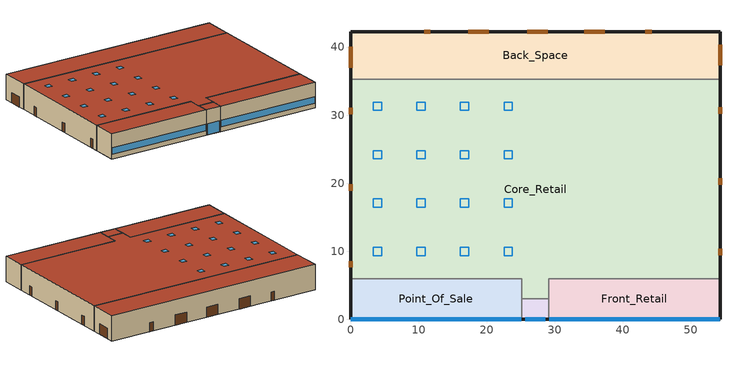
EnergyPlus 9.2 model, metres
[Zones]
Back_Space
 floor ground (Back_Space_Floor_Ffactor): 54.27,35.27 0,35.27 0,42.27 54.27,42.27 z0
 wall outside (nonres_ext_wall): 54.27,35.27 54.27,42.27 0,42.27 0,35.27 z0:6.1
 wall to Core_Retail (int_wall): 0,35.27 54.27,35.27 z0:6.1
 door (Swinging Door_con): 44.21,42.27 43.3,42.27 / 11.75,42.27 10.83,42.27 z0:2.13
 door (Overhead Door_con): 54.27,37.32 54.27,40.36 / 37.36,42.27 34.31,42.27 / 28.98,42.27 25.93,42.27 / 20.31,42.27 17.26,42.27 / 0,40.01 0,36.96 z0:2.44
 roof outside (nonres_roof): 0,35.27 54.27,35.27 54.27,42.27 0,42.27 z6.1
Core_Retail
 floor ground (Core_Retail_Floor_Ffactor): 25.14,3 25.14,6 0,6 0,35.27 54.27,35.27 54.27,6 29.14,6 29.14,3 z0
 wall outside (nonres_ext_wall): 0,35.27 0,6 / 54.27,6 54.27,35.27 z0:6.1
 wall to Front_Retail (int_wall): 29.14,3 29.14,6 54.27,6 z0:6.1
 wall to Point_Of_Sale (int_wall): 0,6 25.14,6 25.14,3 z0:6.1
 wall to Front_Entry (int_wall): 25.14,3 29.14,3 z0:6.1
 door (Swinging Door_con): 0,8.54 0,7.62 / 0,19.84 0,18.93 / 0,31.06 0,30.15 / 54.27,9.44 54.27,10.35 / 54.27,19.81 54.27,20.72 / 54.27,30.23 54.27,31.15 z0:2.13
 roof outside (nonres_roof): 25.14,6 25.14,3 29.14,3 29.14,6 54.27,6 54.27,35.27 0,35.27 0,6 z6.1
 skylight (NonresSkylight_U_0.5_SHGC_0.4): 3.35,31.92 3.35,30.7 4.57,30.7 4.57,31.92 z6.1; 9.75,31.92 9.75,30.7 10.97,30.7 10.97,31.92 z6.1; 16.15,31.92 16.15,30.7 17.37,30.7 17.37,31.92 z6.1; 22.56,31.92 22.56,30.7 23.78,30.7 23.78,31.92 z6.1; 3.35,10.57 3.35,9.35 4.57,9.35 4.57,10.57 z6.1; 9.75,10.57 9.75,9.35 10.97,9.35 10.97,10.57 z6.1; 22.56,10.57 22.56,9.35 23.78,9.35 23.78,10.57 z6.1; 16.15,10.57 16.15,9.35 17.37,9.35 17.37,10.57 z6.1; 9.75,17.68 9.75,16.46 10.97,16.46 10.97,17.68 z6.1; 3.35,17.68 3.35,16.46 4.57,16.46 4.57,17.68 z6.1; 16.15,17.68 16.15,16.46 17.37,16.46 17.37,17.68 z6.1; 22.56,17.68 22.56,16.46 23.78,16.46 23.78,17.68 z6.1; 9.75,24.8 9.75,23.58 10.97,23.58 10.97,24.8 z6.1; 3.35,24.8 3.35,23.58 4.57,23.58 4.57,24.8 z6.1; 16.15,24.8 16.15,23.58 17.37,23.58 17.37,24.8 z6.1; 22.56,24.8 22.56,23.58 23.78,23.58 23.78,24.8 z6.1
Point_Of_Sale
 floor ground (Point_Of_Sale_Floor_Ffactor): 0,0 0,6 25.14,6 25.14,0 z0
 wall outside (nonres_ext_wall): 0,6 0,0 25.14,0 z0:6.1
 wall to Front_Entry (int_wall): 25.14,0 25.14,3 z0:6.1
 window (NonresWindow_U_0.36_SHGC_0.36): 0.05,0 25.09,0 z1.14:2.66
 roof outside (nonres_roof): 0,6 0,0 25.14,0 25.14,6 z6.1
Front_Retail
 floor ground (Front_Retail_Floor_Ffactor): 54.27,0 29.14,0 29.14,6 54.27,6 z0
 wall outside (nonres_ext_wall): 29.14,0 54.27,0 54.27,6 z0:6.1
 wall to Front_Entry (int_wall): 29.14,3 29.14,0 z0:6.1
 window (NonresWindow_U_0.36_SHGC_0.36): 29.19,0 54.22,0 z1.14:2.66
 roof outside (nonres_roof): 29.14,0 54.27,0 54.27,6 29.14,6 z6.1
Front_Entry
 floor ground (Front_Entry_Floor_Ffactor): 25.14,0 25.14,3 29.14,3 29.14,0 z0
 wall outside (nonres_ext_wall): 25.14,0 29.14,0 z0:6.1
 window (NonresWindow_U_0.36_SHGC_0.36): 25.64,0 28.64,0 z0.05:2.66
 roof outside (nonres_roof): 25.14,3 25.14,0 29.14,0 29.14,3 z6.1
[Building]
RetailStandalone: North Axis=0; Terrain=City; Loads Convergence Tolerance Value=0.04; Temperature Convergence Tolerance Value=0.2; Solar Distribution=FullInteriorAndExterior; Maximum Number of Warmup Days=25; Minimum Number of Warmup Days=6
[Site:Location]
New.York-John.F.Kennedy.Intl.AP_NY_USA WMO=744860: Latitude=40.66; Longitude=-73.8; Time Zone=-5; Elevation=7
[SizingPeriod:DesignDay] Day of Month=21; DryBulb Temperature Range Modifier Type=DefaultMultipliers; Humidity Condition Type=Wetbulb; Barometric Pressure=101241; Rain Indicator=No; Snow Indicator=No; Daylight Saving Time Indicator=No
Name | Month | Day Type | Maximum DryBulb Temperature | Daily DryBulb Temperature Range | Wetbulb or DewPoint at Maximum DryBulb | Wind Speed | Wind Direction | Solar Model Indicator | Sky Clearness | ASHRAE Clear Sky Optical Depth for Beam Irradiance taub | ASHRAE Clear Sky Optical Depth for Diffuse Irradiance taud
New.York-John.F.Kennedy.Intl.AP_NY_USA Ann Htg 99.6% Condns DB | 1 | WinterDesignDay | -10.7 | 0 | -10.7 | 7.5 | 320 | ASHRAEClearSky | 0
New.York-John.F.Kennedy.Intl.AP_NY_USA Ann Clg .4% Condns DB=>MWB | 7 | SummerDesignDay | 32.1 | 7.4 | 23.1 | 5.6 | 230 | ASHRAETau |  | 0.541 | 1.8
[Site:GroundTemperature:FCfactorMethod]
January Ground Temperature=14; February Ground Temperature=7.3; March Ground Temperature=3.3; April Ground Temperature=1.2; May Ground Temperature=-0.2; June Ground Temperature=5.6; July Ground Temperature=10.9; August Ground Temperature=16.1; September Ground Temperature=21.7; October Ground Temperature=25; November Ground Temperature=24.8; December Ground Temperature=19.9
[Site:WaterMainsTemperature]
Calculation Method=CORRELATION; Annual Average Outdoor Air Temperature=12.4667; Maximum Difference In Monthly Average Outdoor Air Temperatures=25.2
[Material]
Name | Roughness | Thickness | Conductivity | Density | Specific Heat | Thermal Absorptance | Solar Absorptance | Visible Absorptance
Std Wood 6inch | MediumSmooth | 0.15 | 0.12 | 540 | 1210 | 0.9 | 0.7 | 0.7
F08 Metal surface | Smooth | 0.0008 | 45.28 | 7824 | 500
F13 Built-up roofing | Rough | 0.0095 | 0.16 | 1120 | 1460 | 0.9 | 0.77
G01 13mm gypsum board | Smooth | 0.0127 | 0.16 | 800 | 1090 | 0.9 | 0.7 | 0.5
200mm Normalweight concrete wall | MediumRough | 0.2032 | 2.31 | 2322 | 832
[Material:NoMass] Thermal Absorptance=0.9; Solar Absorptance=0.7; Visible Absorptance=0.7
Name | Roughness | Thermal Resistance
Opaque Door panel_con | MediumRough | 0.475964
Overhead Door_con Panel | MediumRough | 0.567742
Nonres_Roof_Insulation | MediumSmooth | 5.30668
Nonres_Exterior_Wall_Insulation | MediumSmooth | 1.37633
[WindowMaterial:SimpleGlazingSystem]
Name | UFactor | Solar Heat Gain Coefficient | Visible Transmittance
Nonres Window Glazing Layer | 2.04417 | 0.36 | 0.396
Nonres Skylight Glazing Layer | 2.83913 | 0.4 | 0.4
[Construction]
Swinging Door_con: Opaque Door panel_con
Overhead Door_con: Overhead Door_con Panel
InteriorFurnishings: Std Wood 6inch
int_wall: G01 13mm gypsum board, G01 13mm gypsum board
nonres_roof: F13 Built-up roofing, Nonres_Roof_Insulation, F08 Metal surface
nonres_ext_wall: 200mm Normalweight concrete wall, Nonres_Exterior_Wall_Insulation, G01 13mm gypsum board
NonresWindow_U_0.36_SHGC_0.36: Nonres Window Glazing Layer
NonresSkylight_U_0.5_SHGC_0.4: Nonres Skylight Glazing Layer
[Construction:FfactorGroundFloor] FFactor=0.90012
Name | Area | PerimeterExposed
Back_Space_Floor_Ffactor | 379.89 | 68.27
Core_Retail_Floor_Ffactor | 1600.48 | 58.54
Point_Of_Sale_Floor_Ffactor; Front_Retail_Floor_Ffactor | 150.81 | 31.135
Front_Entry_Floor_Ffactor | 12 | 4
[Zone] Type=1; Multiplier=1; Ceiling Height=-9999; Floor Area=autocalculate; Part of Total Floor Area=Yes
Name | Volume
Back_Space | 2317.33
Core_Retail | 9762.95
Point_Of_Sale; Front_Retail | 919.941
Front_Entry | 73.2
[InternalMass] Construction=InteriorFurnishings
Name | Zone or ZoneList | Surface Area
Back_Space_InternalMass_1 | Back_Space | 759.78
Core_Retail_InternalMass_1 | Core_Retail | 3200.97
Point_Of_Sale_InternalMass_1 | Point_Of_Sale | 301.62
Front_Retail_InternalMass_1 | Front_Retail | 301.62
Front_Entry_InternalMass_1 | Front_Entry | 24
[People] Number of People Schedule=BLDG_OCC_SCH; Fraction Radiant=0.3; Sensible Heat Fraction=AUTOCALCULATE; Activity Level Schedule=ACTIVITY_SCH; Enable ASHRAE 55 Comfort Warnings=No; Mean Radiant Temperature Calculation Type=ZoneAveraged; Work Efficiency Schedule=WORK_EFF_SCH; Clothing Insulation Calculation Method=ClothingInsulationSchedule; Clothing Insulation Schedule=CLOTHING_SCH; Air Velocity Schedule=AIR_VELO_SCH; Thermal Comfort Model 1 Type=FANGER
Name | Zone or ZoneList | Number of People Calculation Method | Zone Floor Area per Person | Number of People
Back_Space | Back_Space | Area/Person | 6.193
Core_Retail | Core_Retail | Area/Person | 6.193
Point_Of_Sale | Point_Of_Sale | Area/Person | 6.193
Front_Retail | Front_Retail | Area/Person | 6.193
Front_Entry | Front_Entry | People |  | 0
[Lights] Design Level Calculation Method=Watts/Area; Return Air Fraction=0; Fraction Radiant=0.7; Fraction Visible=0.2; Fraction Replaceable=1; EndUse Subcategory=LightsWired; Return Air Fraction Calculated from Plenum Temperature=No
Name | Zone or ZoneList | Schedule | Watts per Zone Floor Area
Back_Space_Lights | Back_Space | BLDG_LIGHT_BACK_SCH | 4.67393
Core_Retail_Lights | Core_Retail | BLDG_LIGHT_Core_SCH | 11.3021
Point_Of_Sale_Lights | Point_Of_Sale | BLDG_LIGHT_SCH | 11.3021
Front_Retail_Lights | Front_Retail | BLDG_LIGHT_FRONT_SCH | 11.3021
Front_Entry_Lights | Front_Entry | BLDG_LIGHT_ENTRY_SCH | 9.04168
[ElectricEquipment] Schedule=BLDG_EQUIP_SCH; Design Level Calculation Method=EquipmentLevel; Fraction Latent=0; Fraction Radiant=0.5; Fraction Lost=0; EndUse Subcategory=MiscPlug
Name | Zone or ZoneList | Design Level
Back_Space_MiscPlug_Equip | Back_Space | 3065.71
Core_Retail_MiscPlug_Equip | Core_Retail | 5169.56
Point_Of_Sale_MiscPlug_Equip | Point_Of_Sale | 3245.43
Front_Retail_MiscPlug_Equip | Front_Retail | 487.1163
[Daylighting:Controls]
Core_Retail_DaylCtrl: Zone=Core_Retail; Daylighting Method=SplitFlux; Lighting Control Type=Continuousoff; Minimum Input Power Fraction for Continuous or ContinuousOff Dimming Control=0.2; Minimum Light Output Fraction for Continuous or ContinuousOff Dimming Control=0.2; Number of Stepped Control Steps=3; Probability Lighting will be Reset When Needed in Manual Stepped Control=1; Glare Calculation Daylighting Reference Point=Core_Retail_DaylRefPt1; Glare Calculation Azimuth Angle of View Direction Clockwise from Zone yAxis=0; Maximum Allowable Discomfort Glare Index=22; Daylighting Reference Point 1=Core_Retail_DaylRefPt1; Fraction of Zone Controlled by Reference Point 1=0.25; Illuminance Setpoint at Reference Point 1=538; Daylighting Reference Point 2=Core_Retail_DaylRefPt2; Fraction of Zone Controlled by Reference Point 2=0.25; Illuminance Setpoint at Reference Point 2=538
[ZoneInfiltration:DesignFlowRate] Temperature Term Coefficient=0; Velocity Squared Term Coefficient=0
Name | Zone or ZoneList | Schedule | Design Flow Rate Calculation Method | Flow per Exterior Surface Area | Constant Term Coefficient | Velocity Term Coefficient | Design Flow Rate
Back_Space_Infiltration | Back_Space | INFIL_SCH_PNNL | Flow/ExteriorArea | 0.000297566 | 0 | 0.224
Core_Retail_Infiltration | Core_Retail | INFIL_SCH_PNNL | Flow/ExteriorArea | 0.000103551 | 0 | 0.224
Point_Of_Sale_Infiltration | Point_Of_Sale | INFIL_SCH_PNNL | Flow/ExteriorArea | 0.000316911 | 0 | 0.224
Front_Retail_Infiltration | Front_Retail | INFIL_SCH_PNNL | Flow/ExteriorArea | 0.000316911 | 0 | 0.224
Front_Entry_Infiltration | Front_Entry | INFIL_SCH_PNNL | Flow/ExteriorArea | 0.000381203 | 0 | 0.224
Front_Entry_Door_Infiltration | Front_Entry | INFIL_Door_Opening_SCH | Flow/Zone |  | 1 | 0 | 0.937287
[Exterior:Lights] Control Option=AstronomicalClock; EndUse Subcategory=General
Name | Schedule | Design Level
Exterior_Lights_a | Exterior_lighting_schedule_a | 316.3
Exterior_Lights_b | Exterior_lighting_schedule_b_2016 | 3054.9
[HVACTEMPLATE:THERMOSTAT]
Name | Heating Setpoint Schedule | Cooling Setpoint Schedule
dual_thermostat_Back_Space; dual_thermostat_Point_Of_Sale; dual_thermostat_Front_Retail | HTGSETP_SCH_NO_OPTIMUM | CLGSETP_SCH_NO_SETBACK
dual_thermostat_Core_Retail | HTGSETP_SCH_YES_OPTIMUM | CLGSETP_SCH_YES_OPTIMUM
dual_thermostat_Front_Entry | HTGSETP_SCH_FrontEntry_STD2013 | FRONT_ENTRY_COOLING
[HVACTEMPLATE:ZONE:IDEALLOADSAIRSYSTEM] System Availability Schedule=ALWAYS_ON; Maximum Heating Supply Air Temperature=40; Minimum Cooling Supply Air Temperature=12.8; Maximum Heating Supply Air Humidity Ratio=0.008; Minimum Cooling Supply Air Humidity Ratio=0.0085; Heating Limit=LimitFlowRateAndCapacity; Maximum Heating Air Flow Rate=autosize; Maximum Sensible Heating Capacity=autosize; Cooling Limit=LimitFlowRateAndCapacity; Maximum Cooling Air Flow Rate=autosize; Maximum Total Cooling Capacity=autosize; Heating Availability Schedule=ALWAYS_ON; Cooling Availability Schedule=ALWAYS_ON; Dehumidification Control Type=None; Cooling Sensible Heat Ratio=0.7; Humidification Control Type=None; Humidification Setpoint=65; Outdoor Air Method=Flow/Area; Outdoor Air Flow Rate per Person=0.00944; Outdoor Air Flow Rate per Zone=0; Demand Controlled Ventilation Type=None; Outdoor Air Economizer Type=DifferentialEnthalpy; Heat Recovery Type=None; Sensible Heat Recovery Effectiveness=0.7; Latent Heat Recovery Effectiveness=0.65
Name | Template Thermostat | Outdoor Air Flow Rate per Zone Floor Area
Back_Space | dual_thermostat_Back_Space | 0.000609562
Core_Retail | dual_thermostat_Core_Retail | 0.00118103
Point_Of_Sale | dual_thermostat_Point_Of_Sale | 0.00118103
Front_Retail | dual_thermostat_Front_Retail | 0.00118103
Front_Entry | dual_thermostat_Front_Entry | 0.00118103
[WaterHeater:Mixed]
Gas Tank: Tank Volume=0.151416; Setpoint Temperature Schedule=Hot Water Setpoint Temp Schedule; Deadband Temperature Difference=2; Maximum Temperature Limit=82.2222; Heater Control Type=Cycle; Heater Maximum Capacity=11722.8; Heater Minimum Capacity=0; Heater Fuel Type=NaturalGas; Heater Thermal Efficiency=0.82; Off Cycle Parasitic Fuel Consumption Rate=1860; Off Cycle Parasitic Fuel Type=NaturalGas; Off Cycle Parasitic Heat Fraction to Tank=0; On Cycle Parasitic Fuel Consumption Rate=1860; Ambient Temperature Indicator=Zone; Ambient Temperature Zone=Back_space; Off Cycle Loss Coefficient to Ambient Temperature=4.10807; On Cycle Loss Coefficient to Ambient Temperature=4.10807; Peak Use Flow Rate=1.89e-05; Use Flow Rate Fraction Schedule=BLDG_SWH_SCH
[EnergyManagementSystem:Sensor]
Name | OutputVariable or OutputMeter | OutputVariable or OutputMeter Index Key
OAT_F | Site Outdoor Air Drybulb Temperature
OAT | Site Outdoor Air Drybulb Temperature | Environment
Back_Space_LSr | Zone Lights Electric Power | Back_Space
Back_Space_Occ_Sensor | People Occupant Count | Back_Space
Core_Retail_LSr | Zone Lights Electric Power | Core_Retail
Core_Retail_Occ_Sensor | People Occupant Count | Core_Retail
Point_Of_Sale_LSr | Zone Lights Electric Power | Point_Of_Sale
Point_Of_Sale_Occ_Sensor | People Occupant Count | Point_Of_Sale
Front_Retail_LSr | Zone Lights Electric Power | Front_Retail
Front_Retail_Occ_Sensor | People Occupant Count | Front_Retail
Front_Entry_LSr | Zone Lights Electric Power | Front_Entry
Front_Entry_Occ_Sensor | People Occupant Count | Front_Entry
[EnergyManagementSystem:Actuator] Actuated Component Type=Lights; Actuated Component Control Type=Electric Power Level
Name | Actuated Component Unique
Back_Space_Light_Actuator | Back_Space_lights
Core_Retail_Light_Actuator | Core_Retail_lights
Point_Of_Sale_Light_Actuator | Point_Of_Sale_lights
Front_Retail_Light_Actuator | Front_Retail_lights
Front_Entry_Light_Actuator | Front_Entry_lights
[EnergyManagementSystem:ProgramCallingManager]
FrontEntry_HeaterManager: BeginTimestepBeforePredictor; FrontEntry_HeaterControl
OA_BASED_OPTIMUM_START_EMS_Program Manager: BeginTimestepBeforePredictor; OA_BASED_OPTIMUM_START_EMS_Program
SET_Back_Space_Light_EMS_Program_Prog_Manager: BeginTimestepBeforePredictor; SET_Back_Space_Light_EMS_Program
SET_Core_Retail_Light_EMS_Program_Prog_Manager: BeginTimestepBeforePredictor; SET_Core_Retail_Light_EMS_Program
SET_Point_Of_Sale_Light_EMS_Program_Prog_Manager: BeginTimestepBeforePredictor; SET_Point_Of_Sale_Light_EMS_Program
SET_Front_Retail_Light_EMS_Program_Prog_Manager: BeginTimestepBeforePredictor; SET_Front_Retail_Light_EMS_Program
SET_Front_Entry_Light_EMS_Program_Prog_Manager: BeginTimestepBeforePredictor; SET_Front_Entry_Light_EMS_Program
[EnergyManagementSystem:Program]
FrontEntry_HeaterControl: SET OAT_F = (OAT_F*1.8)+32; IF OAT_F > 45; SET FrontEntry_Coil = 0; SET FrontEntry_Fan = 0; ELSE; SET FrontEntry_Coil = 1; SET FrontEntry_Fan = 1; ENDIF
OA_BASED_OPTIMUM_START_EMS_Program: IF DaylightSavings==0 && DayOfWeek>1 && Hour==5 && OAT<23.9 && OAT>1.7; SET CLGSETP_SCH_Actuator = 29.4; SET HTGSETP_SCH_Actuator = 15.6; ELSEIF DaylightSavings==0 && DayOfWeek==1 && Hour==7 && OAT<23.9 && OAT>1.7; SET CLGSETP_SCH_Actuator = 29.4; SET HTGSETP_SCH_Actuator = 15.6; ELSEIF DaylightSavings==1 && DayOfWeek>1 && Hour==4 && OAT<23.9 && OAT>1.7; SET CLGSETP_SCH_Actuator = 29.4; SET HTGSETP_SCH_Actuator = 15.6; ELSEIF DaylightSavings==1 && DayOfWeek==1 && Hour==6 && OAT<23.9 && OAT>1.7; SET CLGSETP_SCH_Actuator = 29.4; SET HTGSETP_SCH_Actuator = 15.6; ELSE; SET CLGSETP_SCH_Actuator = NULL; SET HTGSETP_SCH_Actuator = NULL; ENDIF
SET_Back_Space_Light_EMS_Program: SET Back_Space_LSr_IP=0.093*Back_Space_LSr/Back_Space_Area; IF (Back_Space_Occ_Sensor <= 0) && (Back_Space_LSr_IP >= 0.02); SET Back_Space_Light_Actuator = 0.02*Back_Space_Area/0.09290304; ELSE; SET Back_Space_Light_Actuator = NULL; ENDIF
SET_Core_Retail_Light_EMS_Program: SET Core_Retail_LSr_IP=0.093*Core_Retail_LSr/Core_Retail_Area; IF (Core_Retail_Occ_Sensor <= 0) && (Core_Retail_LSr_IP >= 0.02); SET Core_Retail_Light_Actuator = 0.02*Core_Retail_Area/0.09290304; ELSE; SET Core_Retail_Light_Actuator = NULL; ENDIF
SET_Point_Of_Sale_Light_EMS_Program: SET Point_Of_Sale_LSr_IP=0.093*Point_Of_Sale_LSr/Point_Of_Sale_Area; IF (Point_Of_Sale_Occ_Sensor <= 0) && (Point_Of_Sale_LSr_IP >= 0.02); SET Point_Of_Sale_Light_Actuator = 0.02*Point_Of_Sale_Area/0.09290304; ELSE; SET Point_Of_Sale_Light_Actuator = NULL; ENDIF
SET_Front_Retail_Light_EMS_Program: SET Front_Retail_LSr_IP=0.093*Front_Retail_LSr/Front_Retail_Area; IF (Front_Retail_Occ_Sensor <= 0) && (Front_Retail_LSr_IP >= 0.02); SET Front_Retail_Light_Actuator = 0.02*Front_Retail_Area/0.09290304; ELSE; SET Front_Retail_Light_Actuator = NULL; ENDIF
SET_Front_Entry_Light_EMS_Program: SET Front_Entry_LSr_IP=0.093*Front_Entry_LSr/Front_Entry_Area; IF (Front_Entry_Occ_Sensor <= 0) && (Front_Entry_LSr_IP >= 0.02); SET Front_Entry_Light_Actuator = 0.02*Front_Entry_Area/0.09290304; ELSE; SET Front_Entry_Light_Actuator = NULL; ENDIF
[EnergyManagementSystem:InternalVariable] Internal Data Type=Zone Floor Area
Name | Internal Data Index Key
Back_Space_Area | Back_Space
Core_Retail_Area | Core_Retail
Point_Of_Sale_Area | Point_Of_Sale
Front_Retail_Area | Front_Retail
Front_Entry_Area | Front_Entry
[Schedule:Compact]
BLDG_LIGHT_BACK_SCH: Through: 12/31, For: Weekdays, Until: 7:00, 0.05, Until: 8:00, 0.156409, Until: 9:00, 0.312819, Until: 18:00, 0.703842, Until: 21:00, 0.391023, Until: 22:00, 0.2, Until: 24:00, 0.05, For: Saturday, Until: 7:00, 0.05, Until: 8:00, 0.0782046, Until: 9:00, 0.234614, Until: 10:00, 0.469228, Until: 18:00, 0.703842, Until: 19:00, 0.391023, Until: 21:00, 0.234614, Until: 22:00, 0.0782046, Until: 24:00, 0.05, For: SummerDesignDay, Until: 24:00, 1, For: WinterDesignDay, Until: 24:00, 0, For: Sunday Holidays AllOtherDays, Until: 9:00, 0.05, Until: 10:00, 0.0782046, Until: 12:00, 0.312819, Until: 17:00, 0.469228, Until: 18:00, 0.312819, Until: 19:00, 0.156409, Until: 24:00, 0.05
BLDG_LIGHT_CORE_SCH; BLDG_LIGHT_SCH: Through: 12/31, For: Weekdays, Until: 7:00, 0.05, Until: 8:00, 0.2, Until: 9:00, 0.4, Until: 18:00, 0.9, Until: 21:00, 0.5, Until: 22:00, 0.2, Until: 24:00, 0.05, For: Saturday, Until: 7:00, 0.05, Until: 8:00, 0.1, Until: 9:00, 0.3, Until: 10:00, 0.6, Until: 18:00, 0.9, Until: 19:00, 0.5, Until: 21:00, 0.3, Until: 22:00, 0.1, Until: 24:00, 0.05, For: SummerDesignDay, Until: 24:00, 1, For: WinterDesignDay, Until: 24:00, 0, For: Sunday Holidays AllOtherDays, Until: 9:00, 0.05, Until: 10:00, 0.1, Until: 12:00, 0.4, Until: 17:00, 0.6, Until: 18:00, 0.4, Until: 19:00, 0.2, Until: 24:00, 0.05
BLDG_LIGHT_ENTRY_SCH: Through: 12/31, For: Weekdays, Until: 7:00, 0.05, Until: 8:00, 0.164, Until: 9:00, 0.328, Until: 18:00, 0.738, Until: 21:00, 0.41, Until: 22:00, 0.2, Until: 24:00, 0.05, For: Saturday, Until: 7:00, 0.05, Until: 8:00, 0.082, Until: 9:00, 0.246, Until: 10:00, 0.492, Until: 18:00, 0.738, Until: 19:00, 0.41, Until: 21:00, 0.246, Until: 22:00, 0.082, Until: 24:00, 0.05, For: SummerDesignDay, Until: 24:00, 1, For: WinterDesignDay, Until: 24:00, 0, For: Sunday Holidays AllOtherDays, Until: 9:00, 0.05, Until: 10:00, 0.082, Until: 12:00, 0.328, Until: 17:00, 0.492, Until: 18:00, 0.328, Until: 19:00, 0.164, Until: 24:00, 0.05
BLDG_LIGHT_FRONT_SCH: Through: 12/31, For: Weekdays, Until: 7:00, 0.05, Until: 8:00, 0.19364, Until: 9:00, 0.38728, Until: 18:00, 0.87138, Until: 21:00, 0.4841, Until: 22:00, 0.2, Until: 24:00, 0.05, For: Saturday, Until: 7:00, 0.05, Until: 8:00, 0.09682, Until: 9:00, 0.29046, Until: 10:00, 0.58092, Until: 18:00, 0.87138, Until: 19:00, 0.4841, Until: 21:00, 0.29046, Until: 22:00, 0.09682, Until: 24:00, 0.05, For: SummerDesignDay, Until: 24:00, 1, For: WinterDesignDay, Until: 24:00, 0, For: Sunday Holidays AllOtherDays, Until: 9:00, 0.05, Until: 10:00, 0.09682, Until: 12:00, 0.38728, Until: 17:00, 0.58092, Until: 18:00, 0.38728, Until: 19:00, 0.19364, Until: 24:00, 0.05
BLDG_OCC_SCH: Through: 12/31, For: Weekdays, Until: 07:00, 0, Until: 08:00, 0.1, Until: 09:00, 0.2, Until: 11:00, 0.5, Until: 15:00, 0.7, Until: 16:00, 0.8, Until: 17:00, 0.7, Until: 19:00, 0.5, Until: 21:00, 0.3, Until: 24:00, 0, For: SummerDesignDay, Until: 24:00, 1, For: Saturday, Until: 07:00, 0, Until: 08:00, 0.1, Until: 09:00, 0.2, Until: 10:00, 0.5, Until: 11:00, 0.6, Until: 17:00, 0.8, Until: 18:00, 0.6, Until: 21:00, 0.2, Until: 22:00, 0.1, Until: 24:00, 0, For: WinterDesignDay, Until: 24:00, 0, For: Sunday Holidays AllOtherDays, Until: 09:00, 0, Until: 10:00, 0.1, Until: 12:00, 0.2, Until: 17:00, 0.4, Until: 18:00, 0.2, Until: 19:00, 0.1, Until: 24:00, 0
BLDG_EQUIP_SCH: Through: 12/31, For: Weekdays, Until: 07:00, 0.197373, Until: 08:00, 0.39888, Until: 09:00, 0.59832, Until: 19:00, 0.897481, Until: 20:00, 0.698041, Until: 21:00, 0.698041, Until: 22:00, 0.197373, Until: 24:00, 0.197373, For: Saturday, Until: 07:00, 0.148029, Until: 08:00, 0.29916, Until: 09:00, 0.4986, Until: 10:00, 0.797761, Until: 18:00, 0.897481, Until: 19:00, 0.698041, Until: 21:00, 0.4986, Until: 22:00, 0.29916, Until: 24:00, 0.148029, For: SummerDesignDay, Until: 24:00, 1, For: WinterDesignDay, Until: 24:00, 0, For: Sunday Holidays AllOtherDays, Until: 09:00, 0.148029, Until: 10:00, 0.29916, Until: 12:00, 0.59832, Until: 17:00, 0.797761, Until: 18:00, 0.59832, Until: 19:00, 0.39888, Until: 24:00, 0.148029
INFIL_Door_Opening_SCH: Through: 12/31, For: AllDays, Until: 08:00, 0, Until: 12:00, 0.131, Until: 18:00, 1, Until: 20:00, 0.131, Until: 24:00, 0
BLDG_SWH_SCH: Through: 12/31, For: Weekdays SummerDesignDay, Until: 01:00, 0, Until: 03:00, 0, Until: 07:00, 0, Until: 08:00, 0.15, Until: 09:00, 0.23, Until: 10:00, 0.32, Until: 11:00, 0.41, Until: 12:00, 0.57, Until: 13:00, 0.62, Until: 14:00, 0.61, Until: 15:00, 0.5, Until: 16:00, 0.45, Until: 17:00, 0.46, Until: 18:00, 0.47, Until: 19:00, 0.42, Until: 20:00, 0.34, Until: 21:00, 0.33, Until: 22:00, 0, Until: 23:00, 0, Until: 24:00, 0, For: Saturday WinterDesignDay, Until: 01:00, 0, Until: 02:00, 0, Until: 03:00, 0, Until: 06:00, 0, Until: 07:00, 0, Until: 08:00, 0.2, Until: 09:00, 0.24, Until: 10:00, 0.27, Until: 11:00, 0.42, Until: 12:00, 0.54, Until: 13:00, 0.59, Until: 14:00, 0.6, Until: 15:00, 0.49, Until: 16:00, 0.48, Until: 17:00, 0.47, Until: 18:00, 0.46, Until: 19:00, 0.44, Until: 20:00, 0.36, Until: 21:00, 0.29, Until: 22:00, 0.22, Until: 23:00, 0, Until: 24:00, 0, For: Sunday Holidays AllOtherDays, Until: 03:00, 0, Until: 06:00, 0, Until: 07:00, 0, Until: 08:00, 0, Until: 09:00, 0, Until: 10:00, 0.14, Until: 11:00, 0.29, Until: 12:00, 0.31, Until: 14:00, 0.36, Until: 15:00, 0.34, Until: 16:00, 0.35, Until: 17:00, 0.37, Until: 18:00, 0.34, Until: 19:00, 0.25, Until: 20:00, 0, Until: 21:00, 0, Until: 22:00, 0, Until: 23:00, 0, Until: 24:00, 0
Hot Water Setpoint Temp Schedule: THROUGH: 12/31, FOR: AllDays, UNTIL: 24:00, 60
ALWAYS_ON: Through: 12/31, For: AllDays, Until: 24:00, 1
HTGSETP_SCH_YES_OPTIMUM: Through: 12/31, For: WinterDesignDay, Until: 06:00, 15.56, Until: 07:00, 18.33, Until: 21:00, 21.11, Until: 24:00, 15.56, For: Weekdays, Until: 05:00, 15.56, Until: 06:00, 17.8, Until: 07:00, 20, Until: 21:00, 21.11, Until: 24:00, 15.56, For SummerDesignDay, Until: 24:00, 15.56, For: Saturday, Until: 05:00, 15.56, Until: 06:00, 17.8, Until: 07:00, 20, Until: 22:00, 21.11, Until: 24:00, 15.56, For: Sunday Holidays AllOtherDays, Until: 07:00, 15.56, Until: 08:00, 17.8, Until: 09:00, 20, Until: 19:00, 21.11, Until: 24:00, 15.56
HTGSETP_SCH_NO_OPTIMUM: Through: 12/31, For: WinterDesignDay, Until: 06:00, 15.56, Until: 07:00, 18.33, Until: 21:00, 21.11, Until: 24:00, 15.56, For: Weekdays, Until: 05:00, 15.56, Until: 06:00, 21.11, Until: 07:00, 21.11, Until: 21:00, 21.11, Until: 24:00, 15.56, For SummerDesignDay, Until: 24:00, 15.56, For: Saturday, Until: 05:00, 15.56, Until: 06:00, 21.11, Until: 07:00, 21.11, Until: 22:00, 21.11, Until: 24:00, 15.56, For: Sunday Holidays AllOtherDays, Until: 07:00, 15.56, Until: 08:00, 21.11, Until: 09:00, 21.11, Until: 19:00, 21.11, Until: 24:00, 15.56
HTGSETP_SCH_FrontEntry_STD2013: Through: 12/31, For: WinterDesignDay, Until: 06:00, 15.56, Until: 07:00, 16, Until: 21:00, 16, Until: 24:00, 15.56, For: Weekdays, Until: 06:00, 15.56, Until: 07:00, 16, Until: 21:00, 16, Until: 24:00, 15.56, For SummerDesignDay, Until: 24:00, 15.56, For: Saturday, Until: 06:00, 15.56, Until: 07:00, 16, Until: 22:00, 16, Until: 24:00, 15.56, For: Sunday Holidays AllOtherDays, Until:  8:00, 15.56, Until:  9:00, 16, Until: 19:00, 16, Until: 24:00, 15.56
CLGSETP_SCH_YES_OPTIMUM: Through: 12/31, For: SummerDesignDay, Until: 06:00, 29.44, Until: 07:00, 26.67, Until: 21:00, 23.89, Until: 24:00, 29.44, For: Weekdays, Until: 05:00, 29.44, Until: 06:00, 27.8, Until: 07:00, 25.6, Until: 21:00, 23.89, Until: 24:00, 29.44, For: Saturday, Until: 05:00, 29.44, Until: 06:00, 27.8, Until: 07:00, 25.6, Until: 22:00, 23.89, Until: 24:00, 29.44, For WinterDesignDay, Until: 24:00, 29.44, For: Sunday Holidays AllOtherDays, Until: 07:00, 29.44, Until: 08:00, 27.8, Until: 09:00, 25.6, Until: 19:00, 23.89, Until: 24:00, 29.44
CLGSETP_SCH_NO_SETBACK: Through: 12/31, For: SummerDesignDay, Until: 06:00, 29.44, Until: 07:00, 26.67, Until: 21:00, 23.89, Until: 24:00, 29.44, For: Weekdays, Until: 05:00, 23.89, Until: 06:00, 23.89, Until: 07:00, 23.89, Until: 21:00, 23.89, Until: 24:00, 23.89, For: Saturday, Until: 05:00, 23.89, Until: 06:00, 23.89, Until: 07:00, 23.89, Until: 22:00, 23.89, Until: 24:00, 23.89, For WinterDesignDay, Until: 24:00, 29.44, For: Sunday Holidays AllOtherDays, Until: 07:00, 23.89, Until: 08:00, 23.89, Until: 09:00, 23.89, Until: 19:00, 23.89, Until: 24:00, 23.89
ACTIVITY_SCH: Through: 12/31, For: AllDays, Until: 24:00, 120
WORK_EFF_SCH: Through: 12/31, For: AllDays, Until: 24:00, 0
AIR_VELO_SCH: Through: 12/31, For: AllDays, Until: 24:00, 0.2
CLOTHING_SCH: Through: 04/30, For: AllDays, Until: 24:00, 1, Through: 09/30, For: AllDays, Until: 24:00, 0.5, Through: 12/31, For: AllDays, Until: 24:00, 1
FRONT_ENTRY_COOLING: Through: 12/31, For: AllDays, Until: 24:00, 100
INFIL_SCH_PNNL: Through: 12/31, For: Weekdays SummerDesignDay, Until: 06:00, 1, Until: 21:00, 0.25, Until: 24:00, 1, For: Saturday WinterDesignDay, Until: 06:00, 1, Until: 22:00, 0.25, Until: 24:00, 1, For: Sunday Holidays AllOtherDays, Until: 08:00, 1, Until: 19:00, 0.25, Until: 24:00, 1
Exterior_lighting_schedule_a: Through:12/31, For:AllDays, Until: 06:00, 0, Until: 24:00, 1
Exterior_lighting_schedule_b_2016: Through:12/31, For:AllDays, Until: 06:00, 0.5, Until: 24:00, 1
